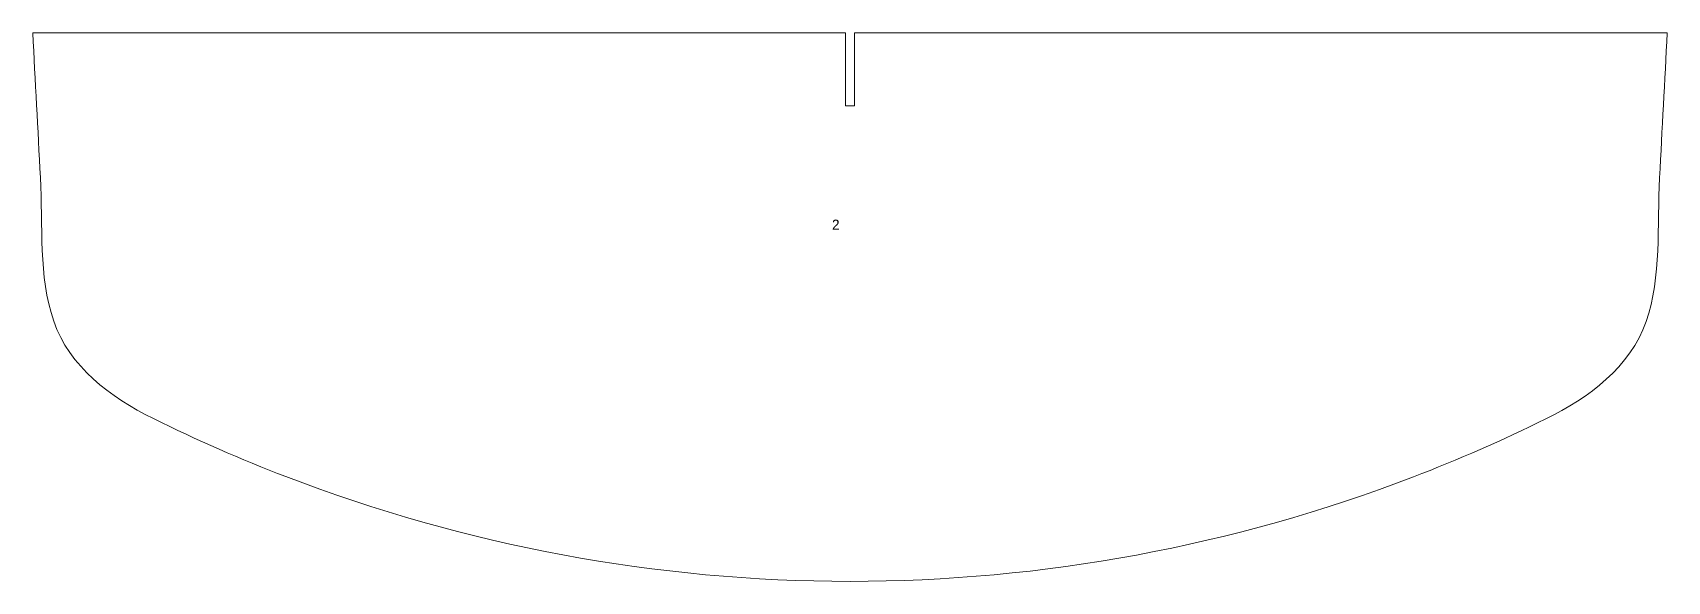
# Model space of a CAD drawing. Header units: inches. Extents: x -11.1 to 11.1, y -7.5 to 0.
import ezdxf

# ---------------------------------------------------------------- set-up
doc = ezdxf.new("R2010")
doc.units = ezdxf.units.IN
doc.header["$MEASUREMENT"] = 0

msp = doc.modelspace()

# ---------------------------------------------------------------- linework, layer by layer
at = {"color": 1, "linetype": 'Continuous', "lineweight": 0}
for p, q in [((-11.147, 0), (-0.062, 0)), ((-0.062, -1), (-0.062, 0)), ((0.062, 0), (11.147, 0)), ((0.062, 0), (0.062, -1)), ((0.062, -1), (-0.062, -1))]:
    msp.add_line(p, q, dxfattribs=at)
for points, knots in [([(0, -7.489), (-2.634, -7.489), (-5.243, -7.002), (-8.307, -5.824), (-8.911, -5.559), (-10.091, -4.976), (-10.649, -4.555), (-11.072, -3.32), (-11.006, -2.636), (-11.077, -1.318), (-11.112, -0.659), (-11.147, 0)], [0, 0, 0, 0, 0.5, 0.5, 0.625, 0.625, 0.75, 0.75, 0.875, 0.875, 1, 1, 1, 1]), ([(11.147, 0), (11.112, -0.66), (11.077, -1.32), (11.006, -2.639), (11.072, -3.327), (10.645, -4.562), (10.079, -4.982), (8.899, -5.564), (8.297, -5.828), (5.229, -7.006), (2.635, -7.489), (0, -7.489)], [0, 0, 0, 0, 0.125, 0.125, 0.25, 0.25, 0.375, 0.375, 0.5, 0.5, 1, 1, 1, 1])]:
    msp.add_open_spline(points, degree=3, knots=knots, dxfattribs=at)

# ---------------------------------------------------------------- texts
at = {"color": 5, "linetype": 'Continuous', "lineweight": 0, "insert": (-0.245, -2.552), "char_height": 0.138, "attachment_point": 1}
msp.add_mtext_dynamic_manual_height_columns('2', width=1.8706, gutter_width=0.689, heights=[0], dxfattribs=at)

doc.saveas('drawing.dxf')
